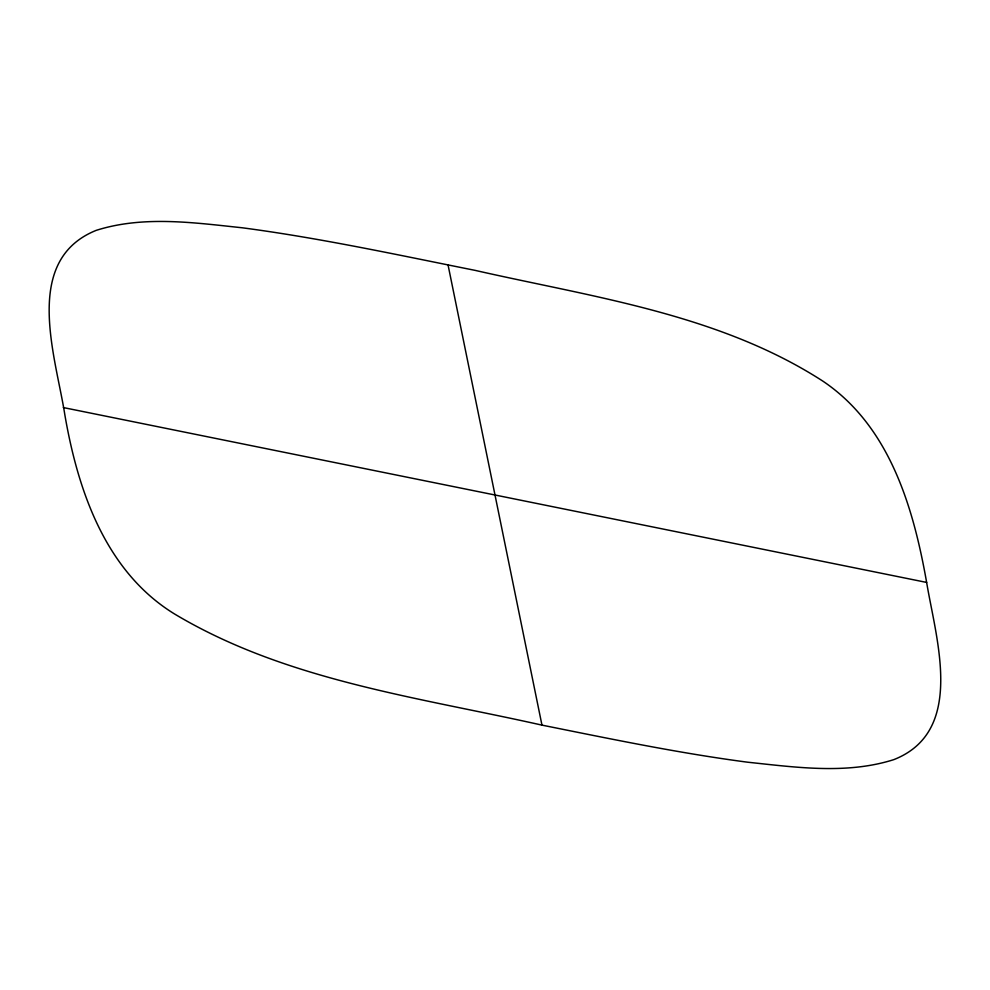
<?xml version="1.0" encoding="UTF-8"?>
<svg xmlns="http://www.w3.org/2000/svg" width="990" height="990" viewBox="0 0 990 990"><rect width="100%" height="100%" fill="white"/><g stroke="black" fill="none" stroke-linecap="round" stroke-linejoin="round"><path stroke-width="1.49" d="M63.36 407.571L926.64 582.429C936.008 639.132 965.807 731.288 893.834 759.627C846.623 774.613 796.034 767.299 747.809 762.226C678.645 753.143 610.31 738.849 541.963 725.126C417.52 697.133 285.689 680.476 174.438 613.911C105.423 571.515 77.876 490.471 64.833 414.761C55.712 356.276 21.755 260.432 96.166 230.373C143.377 215.387 193.966 222.701 242.191 227.774C320.451 238.095 397.646 254.9 475.002 270.344C593.196 297.248 719.099 314.115 822.851 381.125C889.651 426.009 913.386 507.387 926.64 582.429M448.037 264.875L541.963 725.126"/></g></svg>
